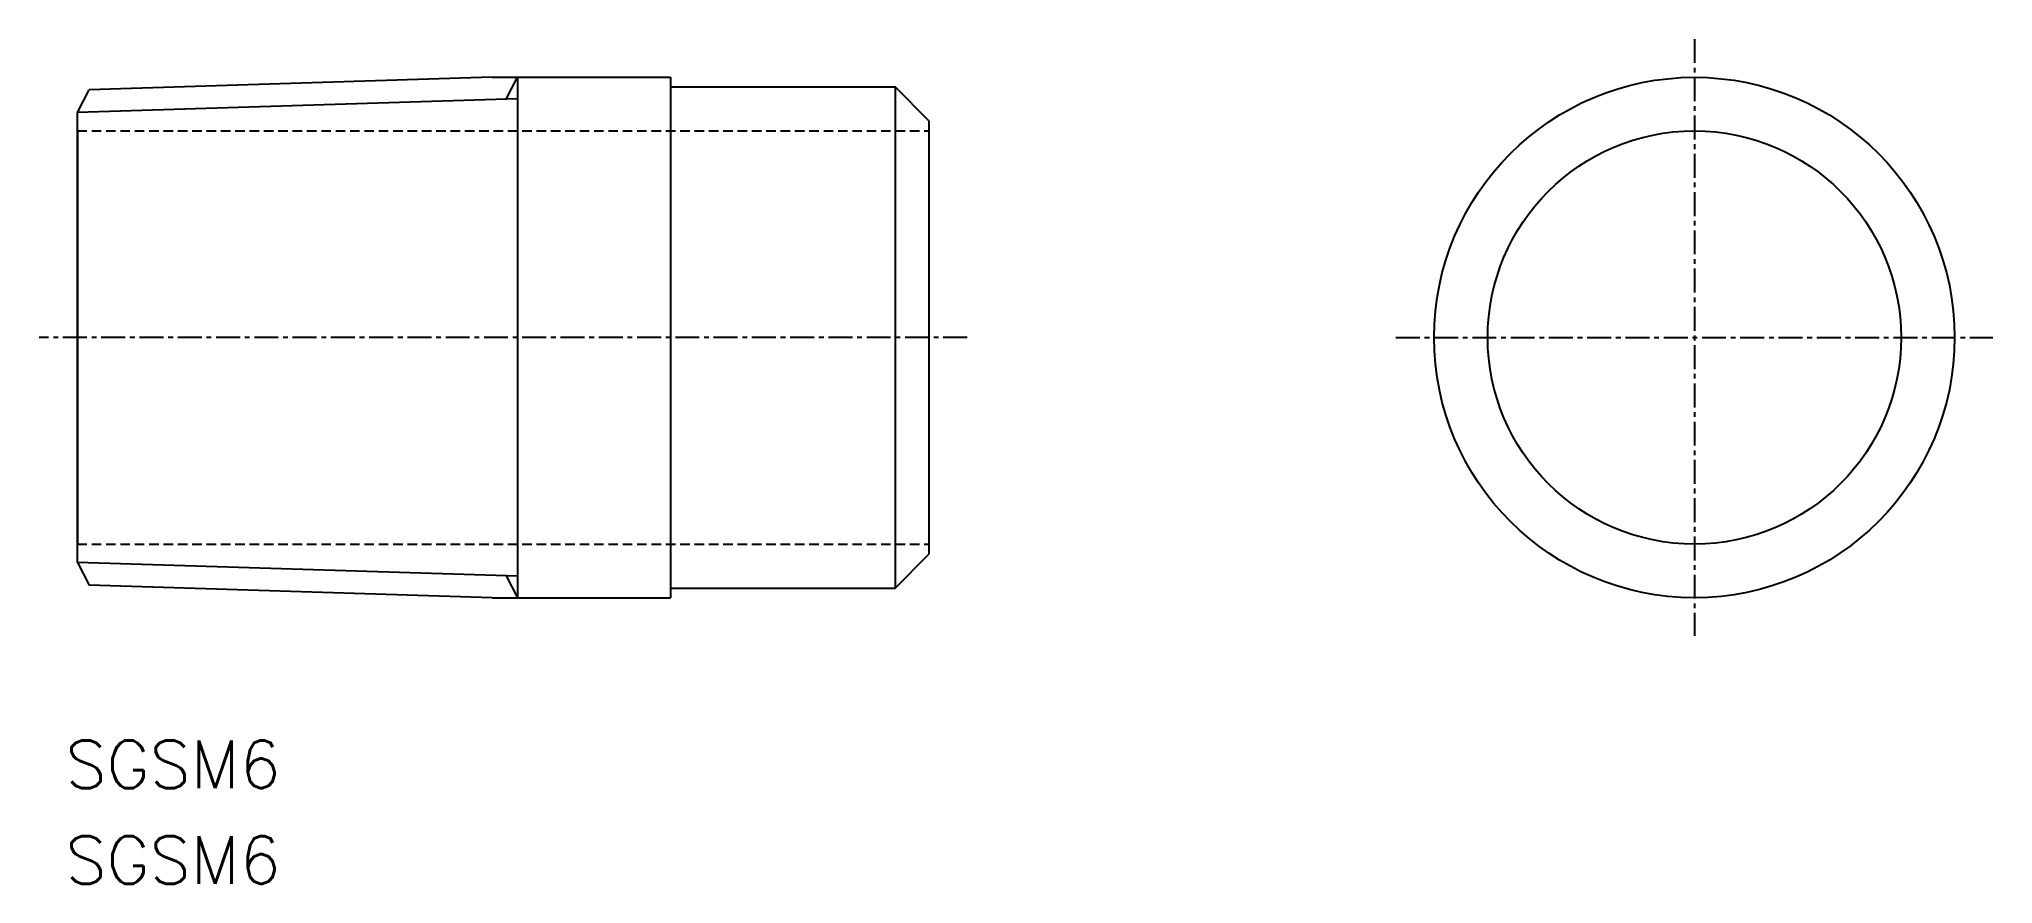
# Model space of a CAD drawing. Extents: x 99 to 201, y 76 to 121.
import ezdxf
from ezdxf.enums import TextEntityAlignment as Align

# ---------------------------------------------------------------- set-up
doc = ezdxf.new("R2010")
doc.units = 0
doc.linetypes.add('CENTER', pattern=[2, 1.25, -0.25, 0.25, -0.25])
doc.linetypes.add('DASHED', pattern=[0.75, 0.5, -0.25])
doc.layers.get('0').update_dxf_attribs({"linetype": 'CONTINUOUS'})
doc.layers.add('CENTER', color=1, linetype='CENTER')
doc.styles.get("Standard").update_dxf_attribs({"font": 'txt.shx', "bigfont": 'extfont.shx'})

msp = doc.modelspace()

# ---------------------------------------------------------------- linework, layer by layer
at = {"color": 7, "linetype": 'CONTINUOUS'}
for p, q in [((122.92, 118.6), (101.86, 117.94)), ((122.92, 118.6), (132.25, 118.6)), ((124.25, 118.6), (124.25, 91.4)), ((132.25, 118.6), (132.25, 91.4)), ((101.25, 116.76), (101.86, 117.94)), ((132.25, 118.1), (143.98, 118.1)), ((145.75, 116.33), (143.98, 118.1)), ((143.98, 118.1), (143.98, 91.9)), ((101.25, 93.24), (101.25, 116.76)), ((101.25, 115.85), (101.25, 94.15)), ((145.75, 116.33), (145.75, 93.67)), ((145.75, 101.42), (145.75, 101.42)), ((101.25, 93.24), (101.86, 92.06)), ((143.98, 91.9), (145.75, 93.67)), ((122.92, 91.4), (101.86, 92.06)), ((132.25, 91.9), (143.98, 91.9)), ((122.92, 91.4), (132.25, 91.4))]:
    msp.add_line(p, q, dxfattribs=at)
at = {"color": 3, "linetype": 'CONTINUOUS'}
for p, q in [((123.66, 117.46), (124.25, 118.6)), ((124.25, 117.48), (101.25, 116.76)), ((124.25, 92.52), (101.25, 93.24)), ((123.66, 92.54), (124.25, 91.4))]:
    msp.add_line(p, q, dxfattribs=at)
at = {"color": 3, "linetype": 'DASHED'}
for p, q in [((101.25, 115.8), (145.75, 115.8)), ((101.25, 94.2), (145.75, 94.2))]:
    msp.add_line(p, q, dxfattribs=at)
at = {"color": 7, "linetype": 'CONTINUOUS'}
for radius in [13.6, 10.8]:
    msp.add_circle((185.75, 105), radius, dxfattribs=at)
at = {"layer": 'CENTER', "color": 1, "linetype": 'CENTER'}
for p, q in [((185.75, 120.6), (185.75, 89.4)), ((147.75, 105), (99.25, 105)), ((170.15, 105), (201.35, 105))]:
    msp.add_line(p, q, dxfattribs=at)

# ---------------------------------------------------------------- texts
at = {"color": 7, "linetype": 'CONTINUOUS'}
for p in [(100.63, 82.69), (100.63, 77.69)]:
    msp.add_text('SGSM6', height=2.5, dxfattribs=at).set_placement(p, align=Align.MIDDLE_LEFT)

doc.saveas('drawing.dxf')
